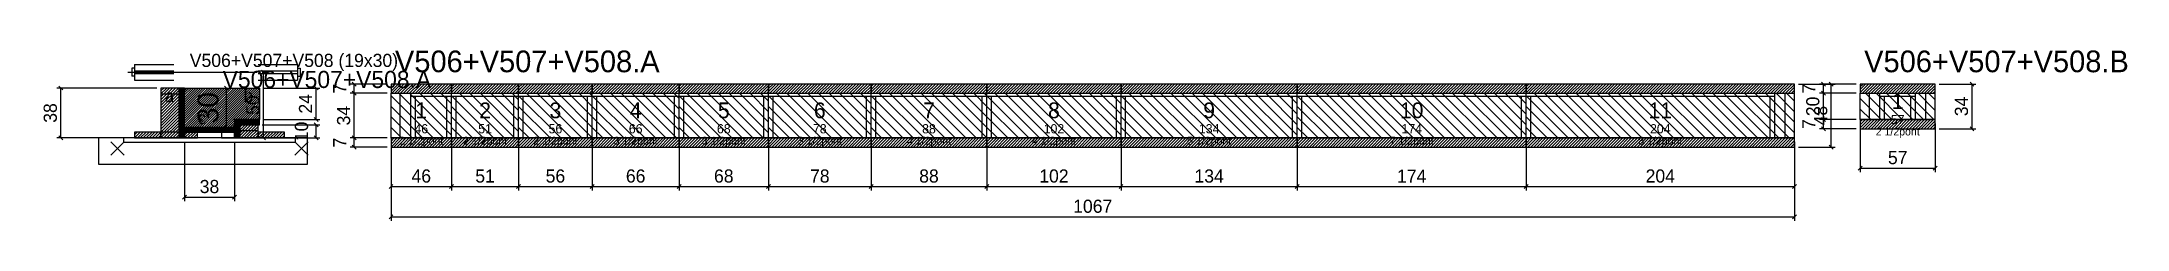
# Model space of a CAD drawing. Extents: x -69 to 1517, y -97 to 33.
import ezdxf
from ezdxf.enums import TextEntityAlignment as Align

# ---------------------------------------------------------------- set-up
doc = ezdxf.new("R2010")
doc.units = 0
for name, color, linetype in [('5', 5, 'Continuous'), ('barrote', 126, 'Continuous'), ('CONCRETO', 251, 'Continuous'), ('COTA', 241, 'Continuous'), ('Cota Seção (2x)', 241, 'Continuous'), ('detalhes', 7, 'Continuous'), ('Hachura', 251, 'Continuous'), ('Madeira', 126, 'Continuous'), ('NOMENCLATURA', 7, 'Continuous'), ('Painéis', 200, 'Continuous'), ('presilha', 224, 'Continuous'), ('Reaproveitamento', 30, 'Continuous'), ('SARR_2.2x7', 40, 'Continuous'), ('SARR_3.5x7', 81, 'Continuous'), ('SCO-___-LAJ', 224, 'Continuous'), ('TENSOR', 224, 'Continuous'), ('texto', 7, 'Continuous'), ('Texto Seção', 7, 'Continuous')]:
    doc.layers.add(name, color=color, linetype=linetype)
doc.dimstyles.new('PAINEL', dxfattribs={"dimtxt": 10, "dimasz": 3, "dimexe": 3, "dimexo": 3, "dimgap": 3, "dimtad": 1, "dimblk": 'OBLIQUE', "dimblk1": 'OBLIQUE', "dimcen": 2.5, "dimclrd": 4, "dimclre": 4, "dimclrt": 240, "dimazin": 3, "dimtfac": 1, "dimtmove": 0, "dimatfit": 3})
doc.dimstyles.new('SECAO2X', dxfattribs={"dimtxt": 16, "dimasz": 3, "dimexe": 3, "dimexo": 3, "dimgap": 3, "dimtad": 1, "dimblk": 'OBLIQUE', "dimblk1": 'OBLIQUE', "dimcen": 2.5, "dimclrd": 4, "dimclre": 4, "dimclrt": 240, "dimazin": 3, "dimtfac": 1, "dimtmove": 0, "dimatfit": 3})

# ---------------------------------------------------------------- blocks, each defined once
blk = doc.blocks.new('_OBLIQUE')
at = {"color": 0, "linetype": 'BYBLOCK'}
blk.add_line((-0.5, -0.5), (0.5, 0.5), dxfattribs=at)

msp = doc.modelspace()

# ---------------------------------------------------------------- hatches: boundary and pattern name
at = {"layer": 'COTA'}
h = msp.add_hatch(dxfattribs=at)
h.set_pattern_fill('ANSI31', scale=0.4)
h.paths.add_polyline_path([(40, -26), (40, 4), (97, 4), (97, -20), (78, -20), (78, -26)])
h = msp.add_hatch(dxfattribs=at)
h.set_pattern_fill('ANSI31', scale=0.5)
h.paths.add_polyline_path([(197, 0), (243, 0), (243, 7), (197, 7)])
h = msp.add_hatch(dxfattribs=at)
h.set_pattern_fill('ANSI31', scale=0.5)
h.paths.add_polyline_path([(243, 0), (294, 0), (294, 7), (243, 7)])
h = msp.add_hatch(dxfattribs=at)
h.set_pattern_fill('ANSI31', scale=0.5)
h.paths.add_polyline_path([(294, 0), (350, 0), (350, 7), (294, 7)])
h = msp.add_hatch(dxfattribs=at)
h.set_pattern_fill('ANSI31', scale=0.5)
h.paths.add_polyline_path([(350, 0), (416, 0), (416, 7), (350, 7)])
h = msp.add_hatch(dxfattribs=at)
h.set_pattern_fill('ANSI31', scale=0.5)
h.paths.add_polyline_path([(416, 0), (484, 0), (484, 7), (416, 7)])
h = msp.add_hatch(dxfattribs=at)
h.set_pattern_fill('ANSI31', scale=0.5)
h.paths.add_polyline_path([(484, 0), (562, 0), (562, 7), (484, 7)])
h = msp.add_hatch(dxfattribs=at)
h.set_pattern_fill('ANSI31', scale=0.5)
h.paths.add_polyline_path([(562, 0), (650, 0), (650, 7), (562, 7)])
h = msp.add_hatch(dxfattribs=at)
h.set_pattern_fill('ANSI31', scale=0.5)
h.paths.add_polyline_path([(650, 0), (752, 0), (752, 7), (650, 7)])
h = msp.add_hatch(dxfattribs=at)
h.set_pattern_fill('ANSI31', scale=0.5)
h.paths.add_polyline_path([(752, 0), (886, 0), (886, 7), (752, 7)])
h = msp.add_hatch(dxfattribs=at)
h.set_pattern_fill('ANSI31', scale=0.5)
h.paths.add_polyline_path([(886, 0), (1060, 0), (1060, 7), (886, 7)])
h = msp.add_hatch(dxfattribs=at)
h.set_pattern_fill('ANSI31', scale=0.5)
h.paths.add_polyline_path([(1060, 0), (1264, 0), (1264, 7), (1060, 7)])
h = msp.add_hatch(dxfattribs=at)
h.set_pattern_fill('ANSI31', scale=0.5)
h.paths.add_polyline_path([(1314, 0), (1371, 0), (1371, 7), (1314, 7)])
h = msp.add_hatch(dxfattribs=at)
h.set_pattern_fill('ANSI31', scale=0.5)
h.paths.add_polyline_path([(1314, -27), (1371, -27), (1371, -20), (1314, -20)])
h = msp.add_hatch(dxfattribs=at)
h.set_pattern_fill('ANSI31', scale=0.5)
h.paths.add_polyline_path([(197, -41), (243, -41), (243, -34), (197, -34)])
h = msp.add_hatch(dxfattribs=at)
h.set_pattern_fill('ANSI31', scale=0.5)
h.paths.add_polyline_path([(243, -41), (294, -41), (294, -34), (243, -34)])
h = msp.add_hatch(dxfattribs=at)
h.set_pattern_fill('ANSI31', scale=0.5)
h.paths.add_polyline_path([(294, -41), (350, -41), (350, -34), (294, -34)])
h = msp.add_hatch(dxfattribs=at)
h.set_pattern_fill('ANSI31', scale=0.5)
h.paths.add_polyline_path([(350, -41), (416, -41), (416, -34), (350, -34)])
h = msp.add_hatch(dxfattribs=at)
h.set_pattern_fill('ANSI31', scale=0.5)
h.paths.add_polyline_path([(416, -41), (484, -41), (484, -34), (416, -34)])
h = msp.add_hatch(dxfattribs=at)
h.set_pattern_fill('ANSI31', scale=0.5)
h.paths.add_polyline_path([(484, -41), (562, -41), (562, -34), (484, -34)])
h = msp.add_hatch(dxfattribs=at)
h.set_pattern_fill('ANSI31', scale=0.5)
h.paths.add_polyline_path([(562, -41), (650, -41), (650, -34), (562, -34)])
h = msp.add_hatch(dxfattribs=at)
h.set_pattern_fill('ANSI31', scale=0.5)
h.paths.add_polyline_path([(650, -41), (752, -41), (752, -34), (650, -34)])
h = msp.add_hatch(dxfattribs=at)
h.set_pattern_fill('ANSI31', scale=0.5)
h.paths.add_polyline_path([(752, -41), (886, -41), (886, -34), (752, -34)])
h = msp.add_hatch(dxfattribs=at)
h.set_pattern_fill('ANSI31', scale=0.5)
h.paths.add_polyline_path([(886, -41), (1060, -41), (1060, -34), (886, -34)])
h = msp.add_hatch(dxfattribs=at)
h.set_pattern_fill('ANSI31', scale=0.5)
h.paths.add_polyline_path([(1060, -41), (1264, -41), (1264, -34), (1060, -34)])
at = {"layer": 'Hachura'}
h = msp.add_hatch(dxfattribs=at)
h.set_pattern_fill('ANSI31', scale=0.5)
h.paths.add_polyline_path([(22, -34), (36, -34), (36, 4), (22, 4)])
h = msp.add_hatch(dxfattribs=at)
h.set_pattern_fill('ANSI31', scale=0.5)
h.paths.add_polyline_path([(22, -0.4), (36, -0.4), (36, 4), (22, 4)])
h = msp.add_hatch(dxfattribs=at)
h.set_pattern_fill('SOLID')
h.paths.add_polyline_path([(36, -34), (40, -34), (40, 4), (36, 4)])
h = msp.add_hatch(dxfattribs=at)
h.set_pattern_fill('ANSI31', scale=0.5)
h.paths.add_polyline_path([(2, -34), (22, -34), (22, -29.6), (2, -29.6)])
h = msp.add_hatch(dxfattribs=at)
h.set_pattern_fill('SOLID')
h.paths.add_polyline_path([(40, -29.6), (78, -29.6), (78, -26), (40, -26)])
h = msp.add_hatch(dxfattribs=at)
h.set_pattern_fill('ANSI31', scale=0.5)
h.paths.add_polyline_path([(40, -34), (50, -34), (50, -29.6), (40, -29.6)])
h = msp.add_hatch(dxfattribs=at)
h.set_pattern_fill('SOLID')
h.paths.add_polyline_path([(78, -24), (97, -24), (97, -20), (78, -20)])
h = msp.add_hatch(dxfattribs=at)
h.set_pattern_fill('SOLID')
h.paths.add_polyline_path([(78, -34), (82, -34), (82, -24), (78, -24)])
h = msp.add_hatch(dxfattribs=at)
h.set_pattern_fill('ANSI31', scale=0.5)
h.paths.add_polyline_path([(82, -34), (96, -34), (96, -24), (82, -24)])
h = msp.add_hatch(dxfattribs=at)
h.set_pattern_fill('ANSI31', scale=0.5)
h.paths.add_polyline_path([(82, -28.4), (96, -28.4), (96, -24), (82, -24)])
h = msp.add_hatch(dxfattribs=at)
h.set_pattern_fill('ANSI31', scale=0.5)
h.paths.add_polyline_path([(96, -34), (116, -34), (116, -29.6), (96, -29.6)])

# ---------------------------------------------------------------- linework, layer by layer
for p, q in [((0, 19), (0, 13)), ((2, 19), (0, 19)), ((2, 22), (32, 22)), ((2, 22), (2, 10)), ((2, 17), (32, 17)), ((96, 22), (126, 22)), ((96, 17), (126, 17)), ((126, 22), (126, 10)), ((126, 19), (128, 19)), ((128, 19), (128, 13)), ((2, 13), (0, 13)), ((2, 15), (32, 15)), ((2, 10), (32, 10)), ((96, 15), (126, 15)), ((96, 10), (126, 10)), ((126, 13), (128, 13))]:
    msp.add_line(p, q)
at = {"layer": 'barrote'}
msp.add_lwpolyline([(-25.5, -54), (133.5, -54), (133.5, -34), (-25.5, -34)], close=True, dxfattribs=at)
at = {"layer": 'CONCRETO'}
msp.add_lwpolyline([(40, -26), (40, 4), (97, 4), (97, -20), (78, -20), (78, -26)], close=True, dxfattribs=at)
at = {"layer": 'Madeira'}
for points in [[(22, -34), (36, -34), (36, 4), (22, 4)], [(22, -0.4), (36, -0.4), (36, 4), (22, 4)], [(2, -34), (22, -34), (22, -29.6), (2, -29.6)], [(22, -34), (36, -34), (36, -29.6), (22, -29.6)], [(40, -34), (50, -34), (50, -29.6), (40, -29.6)], [(68, -34), (78, -34), (78, -29.6), (68, -29.6)], [(82, -34), (96, -34), (96, -24), (82, -24)], [(82, -28.4), (96, -28.4), (96, -24), (82, -24)], [(96, -34), (116, -34), (116, -29.6), (96, -29.6)]]:
    msp.add_lwpolyline(points, close=True, dxfattribs=at)
at = {"layer": 'Painéis'}
for p, q in [((197, 0), (243, 0)), ((197, -34), (197, 0)), ((243, -34), (243, 0)), ((243, -34), (243, 0)), ((243, 0), (294, 0)), ((243, -34), (243, 0)), ((294, -34), (294, 0)), ((294, -34), (294, 0)), ((294, 0), (350, 0)), ((294, -34), (294, 0)), ((350, -34), (350, 0)), ((350, -34), (350, 0)), ((350, 0), (416, 0)), ((350, -34), (350, 0)), ((416, -34), (416, 0)), ((416, -34), (416, 0)), ((416, 0), (484, 0)), ((416, -34), (416, 0)), ((484, -34), (484, 0)), ((484, -34), (484, 0)), ((484, 0), (562, 0)), ((484, -34), (484, 0)), ((562, -34), (562, 0)), ((562, -34), (562, 0)), ((562, 0), (650, 0)), ((562, -34), (562, 0)), ((650, -34), (650, 0)), ((650, -34), (650, 0)), ((650, 0), (752, 0)), ((650, -34), (650, 0)), ((752, -34), (752, 0)), ((752, -34), (752, 0)), ((752, 0), (886, 0)), ((752, -34), (752, 0)), ((886, -34), (886, 0)), ((886, -34), (886, 0)), ((886, 0), (1060, 0)), ((886, -34), (886, 0)), ((1060, -34), (1060, 0)), ((1060, -34), (1060, 0)), ((1060, 0), (1264, 0)), ((1060, -34), (1060, 0)), ((1264, -34), (1264, 0)), ((1314, 0), (1371, 0)), ((1314, -20), (1314, 0)), ((1371, -20), (1371, 0)), ((1314, -20), (1371, -20)), ((197, -34), (243, -34)), ((243, -34), (294, -34)), ((294, -34), (350, -34)), ((350, -34), (416, -34)), ((416, -34), (484, -34)), ((484, -34), (562, -34)), ((562, -34), (650, -34)), ((650, -34), (752, -34)), ((752, -34), (886, -34)), ((886, -34), (1060, -34)), ((1060, -34), (1264, -34))]:
    msp.add_line(p, q, dxfattribs=at)
for points in [[(36, -34), (40, -34), (40, 4), (36, 4)], [(40, -29.6), (78, -29.6), (78, -26), (40, -26)], [(78, -24), (97, -24), (97, -20), (78, -20)], [(78, -34), (82, -34), (82, -24), (78, -24)]]:
    msp.add_lwpolyline(points, close=True, dxfattribs=at)
at = {"layer": 'presilha'}
for p, q in [((-16, -47), (-6, -37)), ((-16, -37), (-6, -47)), ((124, -47), (134, -37)), ((124, -37), (134, -47))]:
    msp.add_line(p, q, dxfattribs=at)
at = {"layer": 'Reaproveitamento', "color": 30}
for p, q in [((237, -34), (203, 0)), ((243, -32), (211, 0)), ((243, -24), (219, 0)), ((243, -16), (227, 0)), ((243, -8), (235, 0)), ((243, 0), (243, 0)), ((283, -34), (249, 0)), ((291, -34), (257, 0)), ((294, -29), (265, 0)), ((294, -21), (273, 0)), ((294, -13), (281, 0)), ((294, -5), (289, 0)), ((334, -34), (300, 0)), ((342, -34), (308, 0)), ((350, -34), (316, 0)), ((350, -26), (324, 0)), ((350, -18), (332, 0)), ((350, -10), (340, 0)), ((350, -2), (348, 0)), ((390, -34), (356, 0)), ((398, -34), (364, 0)), ((406, -34), (372, 0)), ((414, -34), (380, 0)), ((416, -28), (388, 0)), ((416, -20), (396, 0)), ((416, -12), (404, 0)), ((416, -4), (412, 0)), ((456, -34), (422, 0)), ((464, -34), (430, 0)), ((472, -34), (438, 0)), ((480, -34), (446, 0)), ((484, -30), (454, 0)), ((484, -22), (462, 0)), ((484, -14), (470, 0)), ((484, -6), (478, 0)), ((524, -34), (490, 0)), ((532, -34), (498, 0)), ((540, -34), (506, 0)), ((548, -34), (514, 0)), ((556, -34), (522, 0)), ((562, -32), (530, 0)), ((562, -24), (538, 0)), ((562, -16), (546, 0)), ((562, -8), (554, 0)), ((562, 0), (562, 0)), ((602, -34), (568, 0)), ((610, -34), (576, 0)), ((618, -34), (584, 0)), ((626, -34), (592, 0)), ((634, -34), (600, 0)), ((642, -34), (608, 0)), ((650, -34), (616, 0)), ((650, -26), (624, 0)), ((650, -18), (632, 0)), ((650, -10), (640, 0)), ((650, -2), (648, 0)), ((690, -34), (656, 0)), ((698, -34), (664, 0)), ((706, -34), (672, 0)), ((714, -34), (680, 0)), ((722, -34), (688, 0)), ((730, -34), (696, 0)), ((738, -34), (704, 0)), ((746, -34), (712, 0)), ((752, -32), (720, 0)), ((752, -24), (728, 0)), ((752, -16), (736, 0)), ((752, -8), (744, 0)), ((752, 0), (752, 0)), ((792, -34), (758, 0)), ((800, -34), (766, 0)), ((808, -34), (774, 0)), ((816, -34), (782, 0)), ((824, -34), (790, 0)), ((832, -34), (798, 0)), ((840, -34), (806, 0)), ((848, -34), (814, 0)), ((856, -34), (822, 0)), ((864, -34), (830, 0)), ((872, -34), (838, 0)), ((880, -34), (846, 0)), ((886, -32), (854, 0)), ((886, -24), (862, 0)), ((886, -16), (870, 0)), ((886, -8), (878, 0)), ((886, 0), (886, 0)), ((926, -34), (892, 0)), ((934, -34), (900, 0)), ((942, -34), (908, 0)), ((950, -34), (916, 0)), ((958, -34), (924, 0)), ((966, -34), (932, 0)), ((974, -34), (940, 0)), ((982, -34), (948, 0)), ((990, -34), (956, 0)), ((998, -34), (964, 0)), ((1006, -34), (972, 0)), ((1014, -34), (980, 0)), ((1022, -34), (988, 0)), ((1030, -34), (996, 0)), ((1038, -34), (1004, 0)), ((1046, -34), (1012, 0)), ((1054, -34), (1020, 0)), ((1060, -32), (1028, 0)), ((1060, -24), (1036, 0)), ((1060, -16), (1044, 0)), ((1060, -8), (1052, 0)), ((1060, 0), (1060, 0)), ((1100, -34), (1066, 0)), ((1108, -34), (1074, 0)), ((1116, -34), (1082, 0)), ((1124, -34), (1090, 0)), ((1132, -34), (1098, 0)), ((1140, -34), (1106, 0)), ((1148, -34), (1114, 0)), ((1156, -34), (1122, 0)), ((1164, -34), (1130, 0)), ((1172, -34), (1138, 0)), ((1180, -34), (1146, 0)), ((1188, -34), (1154, 0)), ((1196, -34), (1162, 0)), ((1204, -34), (1170, 0)), ((1212, -34), (1178, 0)), ((1220, -34), (1186, 0)), ((1228, -34), (1194, 0)), ((1236, -34), (1202, 0)), ((1244, -34), (1210, 0)), ((1252, -34), (1218, 0)), ((1260, -34), (1226, 0)), ((1264, -30), (1234, 0)), ((1264, -22), (1242, 0)), ((1264, -14), (1250, 0)), ((1264, -6), (1258, 0)), ((1338, -20), (1318, 0)), ((1346, -20), (1326, 0)), ((1354, -20), (1334, 0)), ((1362, -20), (1342, 0)), ((1370, -20), (1350, 0)), ((1371, -13), (1358, 0)), ((1371, -5), (1366, 0)), ((229, -34), (197, -2)), ((221, -34), (197, -10)), ((275, -34), (243, -2)), ((267, -34), (243, -10)), ((326, -34), (294, -2)), ((318, -34), (294, -10)), ((382, -34), (350, -2)), ((374, -34), (350, -10)), ((448, -34), (416, -2)), ((440, -34), (416, -10)), ((516, -34), (484, -2)), ((508, -34), (484, -10)), ((594, -34), (562, -2)), ((586, -34), (562, -10)), ((682, -34), (650, -2)), ((674, -34), (650, -10)), ((784, -34), (752, -2)), ((776, -34), (752, -10)), ((918, -34), (886, -2)), ((910, -34), (886, -10)), ((1092, -34), (1060, -2)), ((1084, -34), (1060, -10)), ((1330, -20), (1314, -4)), ((1322, -20), (1314, -12)), ((213, -34), (197, -18)), ((205, -34), (197, -26)), ((259, -34), (243, -18)), ((251, -34), (243, -26)), ((310, -34), (294, -18)), ((302, -34), (294, -26)), ((366, -34), (350, -18)), ((358, -34), (350, -26)), ((432, -34), (416, -18)), ((424, -34), (416, -26)), ((500, -34), (484, -18)), ((492, -34), (484, -26)), ((578, -34), (562, -18)), ((570, -34), (562, -26)), ((666, -34), (650, -18)), ((658, -34), (650, -26)), ((768, -34), (752, -18)), ((760, -34), (752, -26)), ((902, -34), (886, -18)), ((894, -34), (886, -26)), ((1076, -34), (1060, -18)), ((1068, -34), (1060, -26)), ((1314, -20), (1314, -20)), ((197, -34), (197, -34)), ((243, -34), (243, -34)), ((294, -34), (294, -34)), ((350, -34), (350, -34)), ((416, -34), (416, -34)), ((484, -34), (484, -34)), ((562, -34), (562, -34)), ((650, -34), (650, -34)), ((752, -34), (752, -34)), ((886, -34), (886, -34)), ((1060, -34), (1060, -34))]:
    msp.add_line(p, q, dxfattribs=at)
at = {"layer": 'SARR_2.2x7'}
for p, q in [((204, -34), (204, 0)), ((1257, -34), (1257, 0)), ((1321, -20), (1321, 0)), ((1364, -20), (1364, 0)), ((212, -2.2), (243, -2.2)), ((243, -2.2), (294, -2.2)), ((294, -2.2), (350, -2.2)), ((350, -2.2), (416, -2.2)), ((416, -2.2), (484, -2.2)), ((484, -2.2), (562, -2.2)), ((562, -2.2), (650, -2.2)), ((650, -2.2), (752, -2.2)), ((752, -2.2), (886, -2.2)), ((886, -2.2), (1060, -2.2)), ((1060, -2.2), (1249, -2.2)), ((1329, -2.2), (1356, -2.2))]:
    msp.add_line(p, q, dxfattribs=at)
at = {"layer": 'SARR_3.5x7'}
for p, q in [((212, -34), (212, 0)), ((243, -34), (243, 0)), ((243, -34), (243, 0)), ((294, -34), (294, 0)), ((294, -34), (294, 0)), ((350, -34), (350, 0)), ((350, -34), (350, 0)), ((416, -34), (416, 0)), ((416, -34), (416, 0)), ((484, -34), (484, 0)), ((484, -34), (484, 0)), ((562, -34), (562, 0)), ((562, -34), (562, 0)), ((650, -34), (650, 0)), ((650, -34), (650, 0)), ((752, -34), (752, 0)), ((752, -34), (752, 0)), ((886, -34), (886, 0)), ((886, -34), (886, 0)), ((1060, -34), (1060, 0)), ((1060, -34), (1060, 0)), ((1249, -34), (1249, 0)), ((1329, -20), (1329, 0)), ((1356, -20), (1356, 0)), ((215.5, -34), (215.5, -2.2)), ((239.5, -34), (239.5, -2.2)), ((246.5, -34), (246.5, -2.2)), ((290.5, -34), (290.5, -2.2)), ((297.5, -34), (297.5, -2.2)), ((346.5, -34), (346.5, -2.2)), ((353.5, -34), (353.5, -2.2)), ((412.5, -34), (412.5, -2.2)), ((419.5, -34), (419.5, -2.2)), ((480.5, -34), (480.5, -2.2)), ((487.5, -34), (487.5, -2.2)), ((558.5, -34), (558.5, -2.2)), ((565.5, -34), (565.5, -2.2)), ((646.5, -34), (646.5, -2.2)), ((653.5, -34), (653.5, -2.2)), ((748.5, -34), (748.5, -2.2)), ((755.5, -34), (755.5, -2.2)), ((882.5, -34), (882.5, -2.2)), ((889.5, -34), (889.5, -2.2)), ((1056.5, -34), (1056.5, -2.2)), ((1063.5, -34), (1063.5, -2.2)), ((1245.5, -34), (1245.5, -2.2)), ((1332.5, -20), (1332.5, -2.2)), ((1352.5, -20), (1352.5, -2.2)), ((1329, -20), (1332.5, -20)), ((1352.5, -20), (1356, -20)), ((212, -34), (215.5, -34)), ((239.5, -34), (243, -34)), ((243, -34), (246.5, -34)), ((290.5, -34), (294, -34)), ((294, -34), (297.5, -34)), ((346.5, -34), (350, -34)), ((350, -34), (353.5, -34)), ((412.5, -34), (416, -34)), ((416, -34), (419.5, -34)), ((480.5, -34), (484, -34)), ((484, -34), (487.5, -34)), ((558.5, -34), (562, -34)), ((562, -34), (565.5, -34)), ((646.5, -34), (650, -34)), ((650, -34), (653.5, -34)), ((748.5, -34), (752, -34)), ((752, -34), (755.5, -34)), ((882.5, -34), (886, -34)), ((886, -34), (889.5, -34)), ((1056.5, -34), (1060, -34)), ((1060, -34), (1063.5, -34)), ((1245.5, -34), (1249, -34))]:
    msp.add_line(p, q, dxfattribs=at)
at = {"layer": 'SCO-___-LAJ'}
for points in [[(197, 0), (243, 0), (243, 7), (197, 7)], [(243, 0), (294, 0), (294, 7), (243, 7)], [(294, 0), (350, 0), (350, 7), (294, 7)], [(350, 0), (416, 0), (416, 7), (350, 7)], [(416, 0), (484, 0), (484, 7), (416, 7)], [(484, 0), (562, 0), (562, 7), (484, 7)], [(562, 0), (650, 0), (650, 7), (562, 7)], [(650, 0), (752, 0), (752, 7), (650, 7)], [(752, 0), (886, 0), (886, 7), (752, 7)], [(886, 0), (1060, 0), (1060, 7), (886, 7)], [(1060, 0), (1264, 0), (1264, 7), (1060, 7)], [(1314, 0), (1371, 0), (1371, 7), (1314, 7)], [(1314, -27), (1371, -27), (1371, -20), (1314, -20)], [(-6.5, -37.2), (124.5, -37.2), (124.5, -34), (-6.5, -34)], [(197, -41), (243, -41), (243, -34), (197, -34)], [(243, -41), (294, -41), (294, -34), (243, -34)], [(294, -41), (350, -41), (350, -34), (294, -34)], [(350, -41), (416, -41), (416, -34), (350, -34)], [(416, -41), (484, -41), (484, -34), (416, -34)], [(484, -41), (562, -41), (562, -34), (484, -34)], [(562, -41), (650, -41), (650, -34), (562, -34)], [(650, -41), (752, -41), (752, -34), (650, -34)], [(752, -41), (886, -41), (886, -34), (752, -34)], [(886, -41), (1060, -41), (1060, -34), (886, -34)], [(1060, -41), (1264, -41), (1264, -34), (1060, -34)]]:
    msp.add_lwpolyline(points, close=True, dxfattribs=at)
at = {"layer": 'TENSOR'}
msp.add_line((-3, 16), (95, 16), dxfattribs=at)

# ---------------------------------------------------------------- texts
at = {"layer": '5'}
for s, height, p in [('1', 12, (1342.5, -6)), ('1', 12, (220, -13)), ('2', 12, (268.5, -13)), ('3', 12, (322, -13)), ('4', 12, (383, -13)), ('5', 12, (450, -13)), ('6', 12, (523, -13)), ('7', 12, (606, -13)), ('8', 12, (701, -13)), ('9', 12, (819, -13)), ('10', 12, (973, -13)), ('11', 12, (1162, -13)), ('46', 7, (220, -27)), ('51', 7, (268.5, -27)), ('56', 7, (322, -27)), ('66', 7, (383, -27)), ('68', 7, (450, -27)), ('78', 7, (523, -27)), ('88', 7, (606, -27)), ('102', 7, (701, -27)), ('134', 7, (819, -27)), ('174', 7, (973, -27)), ('204', 7, (1162, -27)), ('57', 7, (1342.5, -20))]:
    msp.add_text(s, height=height, dxfattribs=at).set_placement(p, align=Align.MIDDLE_CENTER)
at = {"layer": 'detalhes'}
for s, p in [('a', (25, -6.7)), ('b', (85, -6.7)), ('c', (50, -23.5))]:
    msp.add_text(s, height=9.6, dxfattribs=at).set_placement(p)
at = {"layer": 'NOMENCLATURA'}
for s, p in [('V506+V507+V508.A', (200, 16)), ('V506+V507+V508.B', (1317, 16))]:
    msp.add_text(s, height=16.5, dxfattribs=at).set_placement(p)
at = {"layer": 'texto', "char_height": 6, "attachment_point": 5}
for s, insert in [('2 1/2pont', (1342.5, -30)), ('2 1/2pont', (220, -37)), ('2 1/2pont', (268.5, -37)), ('2 1/2pont', (322, -37)), ('3 1/2pont', (383, -37)), ('3 1/2pont', (450, -37)), ('3 1/2pont', (523, -37)), ('4 1/2pont', (606, -37)), ('4 1/2pont', (701, -37)), ('5 1/2pont', (819, -37)), ('7 1/2pont', (973, -37)), ('8 1/2pont', (1162, -37))]:
    msp.add_mtext(s, dxfattribs=dict(at, insert=insert))
at = {"layer": 'Texto Seção'}
for s, height, p in [('V506+V507+V508 (19x30)', 10, (44, 20)), ('V506+V507+V508.A', 13, (69, 4))]:
    msp.add_text(s, height=height, dxfattribs=at).set_placement(p)

# ---------------------------------------------------------------- dimensions: what is measured, and where the dimension line sits
at = {"layer": 'COTA'}
for base, p1, p2 in [((100, -34), (96, -34), (96, 16)), ((-54, -34), (2, -34), (22, 4)), ((140, -20), (97, -20), (97, 4)), ((169, 0), (197, 0), (197, 7)), ((169, -34), (197, -34), (197, 0)), ((1292, -41), (1264, -41), (1264, 7)), ((1286, 0), (1314, 0), (1314, 7)), ((1286, -20), (1314, -20), (1314, 0)), ((1399, -27), (1371, -27), (1371, 7)), ((140, -34), (96, -34), (96, -24)), ((1286, -27), (1314, -27), (1314, -20)), ((169, -41), (197, -41), (197, -34))]:
    msp.add_linear_dim(base=base, p1=p1, p2=p2, angle=90, dimstyle='PAINEL', dxfattribs=at).render()
for base, p1, p2 in [((1314, -57), (1314, -20), (1371, -20)), ((40, -79), (40, -34), (78, -34)), ((197, -71), (197, -34), (243, -34)), ((197, -94), (197, -34), (1264, -34)), ((243, -71), (243, -34), (294, -34)), ((294, -71), (294, -34), (350, -34)), ((350, -71), (350, -34), (416, -34)), ((416, -71), (416, -34), (484, -34)), ((484, -71), (484, -34), (562, -34)), ((562, -71), (562, -34), (650, -34)), ((650, -71), (650, -34), (752, -34)), ((752, -71), (752, -34), (886, -34)), ((886, -71), (886, -34), (1060, -34)), ((1060, -71), (1060, -34), (1264, -34))]:
    msp.add_linear_dim(base=base, p1=p1, p2=p2, dimstyle='PAINEL', dxfattribs=at).render()
at = {"layer": 'Cota Seção (2x)'}
msp.add_linear_dim(base=(72, -26), p1=(40, -26), p2=(40, 4), angle=90, dimstyle='SECAO2X', dxfattribs=at).render()

doc.saveas('drawing.dxf')
